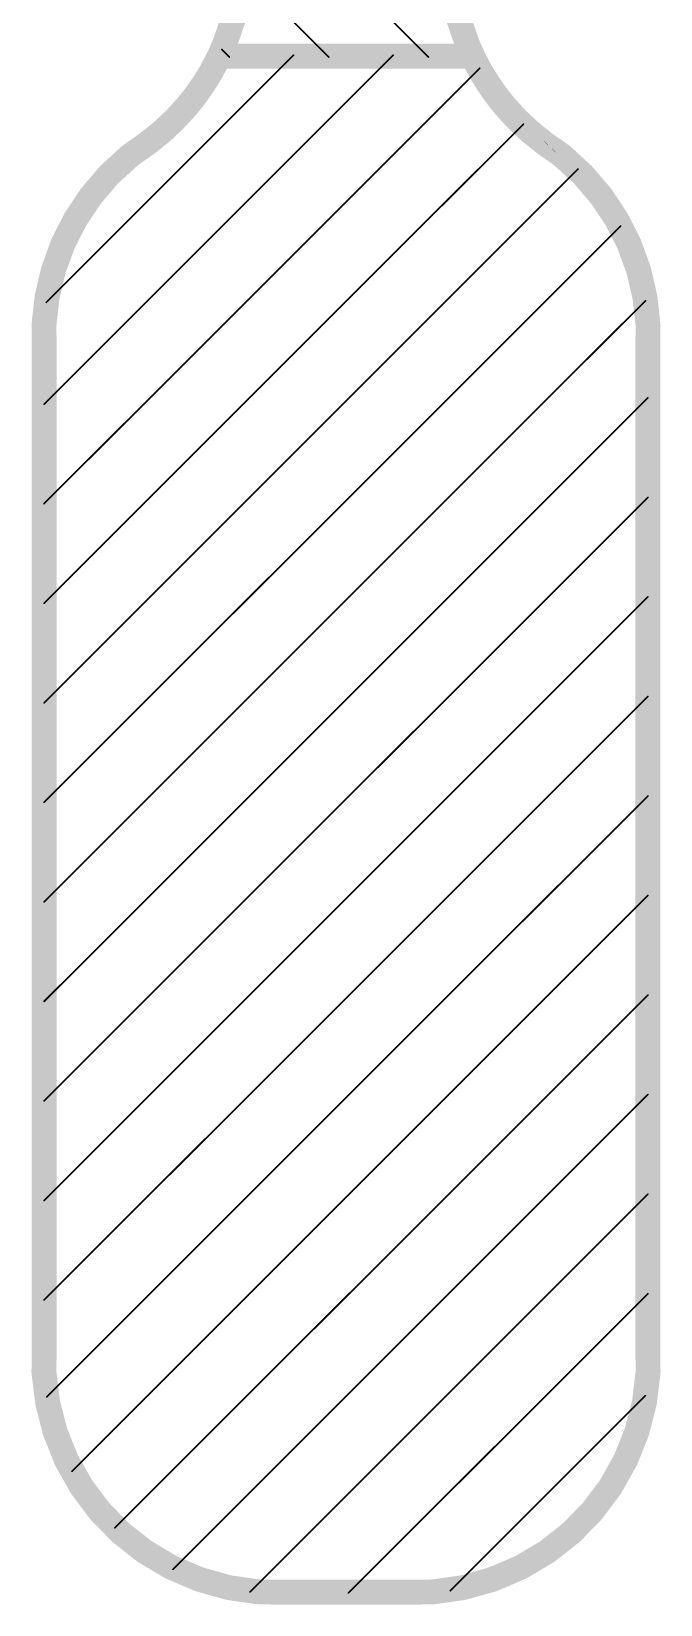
# Model space of a CAD drawing. Header units: inches. Extents: x -4.2 to 12.6, y -6.1 to 3.
# Drawn here: x 9.235 to 9.614, y -3.154 to -2.206 of the extents above; entities that cross this region are included whole.
import ezdxf

# ---------------------------------------------------------------- set-up
doc = ezdxf.new("R2010")
doc.units = ezdxf.units.IN
doc.header["$MEASUREMENT"] = 0
doc.layers.add('Dimension', color=6, linetype='Continuous')

msp = doc.modelspace()

# ---------------------------------------------------------------- linework, layer by layer
at = {"layer": 'Dimension'}
for points, const_width in [([(9.3613503, -2.108829), (9.4737281, -2.2212068)], 0.001), ([(9.360965, -2.1684437), (9.4137254, -2.2212041)], 0.001), ([(9.3509697, -2.2133443), (9.3561502, -2.1982409)], 0.015), ([(9.4920107, -2.198253), (9.4971934, -2.2133593)], 0.015), ([(9.3477434, -2.2206504), (9.3509697, -2.2133443)], 0.015), ([(9.4971934, -2.2133593), (9.5004211, -2.2206668)], 0.015), ([(9.3423871, -2.2308085), (9.3460506, -2.2240849)], 0.015), ([(9.3460506, -2.2240849), (9.3477434, -2.2206505)], 0.015), ([(9.3477434, -2.2206504), (9.3477435, -2.2206504)], 0.015), ([(9.3477434, -2.2206505), (9.5004211, -2.2206667)], 0.015), ([(9.3477435, -2.2206504), (9.5004211, -2.2206668)], 0.015), ([(9.3491717, -2.2166504), (9.3537228, -2.2212015)], 0.001), ([(9.5004211, -2.2206668), (9.5004211, -2.2206667)], 0.015), ([(9.5004211, -2.2206668), (9.502113, -2.2240983)], 0.015), ([(9.502113, -2.2240983), (9.5057742, -2.2308167)], 0.015), ([(9.2421583, -2.4904346), (9.504634, -2.2279589)], 0.001), ([(9.2421587, -2.4304342), (9.452479, -2.2201139)], 0.001), ([(9.2434881, -2.3691048), (9.3924816, -2.2201113)], 0.001), ([(9.3383621, -2.2373222), (9.3423871, -2.2308085)], 0.015), ([(9.5057742, -2.2308167), (9.5097964, -2.2373254)], 0.015), ([(9.3316735, -2.246657), (9.3339878, -2.2436067)], 0.015), ([(9.3339878, -2.2436067), (9.3383621, -2.2373222)], 0.015), ([(9.5097964, -2.2373254), (9.5141675, -2.2436052)], 0.015), ([(9.5141675, -2.2436052), (9.5164799, -2.2466533)], 0.015), ([(9.3210534, -2.258764), (9.3282889, -2.2508272)], 0.015), ([(9.3282889, -2.2508272), (9.3316735, -2.246657)], 0.015), ([(9.5164799, -2.2466533), (9.5198639, -2.2508228)], 0.015), ([(9.5198639, -2.2508228), (9.5270981, -2.2587582)], 0.015), ([(9.313232, -2.2661238), (9.3210534, -2.258764)], 0.015), ([(9.5270981, -2.2587582), (9.5349183, -2.2661169)], 0.015), ([(9.2421578, -2.5504351), (9.5309631, -2.2616298)], 0.001), ([(9.300502, -2.2759886), (9.3048702, -2.2728638)], 0.015), ([(9.3048702, -2.2728638), (9.313232, -2.2661238)], 0.015), ([(9.5349183, -2.2661169), (9.5432784, -2.2728558)], 0.015), ([(9.5432784, -2.2728558), (9.5476457, -2.2759804)], 0.015), ([(9.281259, -2.2922349), (9.2936368, -2.280846)], 0.015), ([(9.2936368, -2.280846), (9.3004616, -2.2759317)], 0.015), ([(9.3004616, -2.2759317), (9.3005021, -2.2759886)], 0.015), ([(9.300502, -2.2759886), (9.3005021, -2.2759886)], 0.015), ([(9.5476457, -2.2759804), (9.5476916, -2.2759325)], 0.015), ([(9.5476915, -2.2759325), (9.5545158, -2.2808463)], 0.015), ([(9.5476915, -2.2759325), (9.5476916, -2.2759325)], 0.015), ([(9.5545158, -2.2808463), (9.5668925, -2.2922339)], 0.015), ([(9.2703305, -2.3050209), (9.281259, -2.2922349)], 0.015), ([(9.5668925, -2.2922339), (9.5778202, -2.3050185)], 0.015), ([(9.2421574, -2.6104355), (9.5638884, -2.2887045)], 0.001), ([(9.2610079, -2.3190211), (9.2703305, -2.3050209)], 0.015), ([(9.5778202, -2.3050185), (9.5871424, -2.319017)], 0.015), ([(9.2534246, -2.3340348), (9.2610079, -2.3190211)], 0.015), ([(9.5871424, -2.319017), (9.5947255, -2.3340289)], 0.015), ([(9.2421569, -2.670436), (9.5895584, -2.3230345)], 0.001), ([(9.2476893, -2.3498469), (9.2534246, -2.3340348)], 0.015), ([(9.5947255, -2.3340289), (9.6004611, -2.3498392)], 0.015), ([(9.2438843, -2.366231), (9.2476893, -2.3498469)], 0.015), ([(9.6004611, -2.3498392), (9.6042668, -2.3662214)], 0.015), ([(9.2420638, -2.3829523), (9.2438843, -2.366231)], 0.015), ([(9.6042668, -2.3662214), (9.6060882, -2.382941)], 0.015), ([(9.2421565, -2.7304364), (9.6045487, -2.3680442)], 0.001), ([(9.2420638, -2.3829523), (9.242159, -2.3913618)], 0.015), ([(9.6059937, -2.3913497), (9.6060882, -2.382941)], 0.015), ([(9.2421545, -3.0046249), (9.242159, -2.3913617)], 0.015), ([(9.242159, -2.3913618), (9.242159, -2.3913617)], 0.015), ([(9.6059937, -2.3913497), (9.605994, -3.0046269)], 0.015), ([(9.2421561, -2.7904368), (9.6059937, -2.4265992)], 0.001), ([(9.2421556, -2.8504373), (9.6059937, -2.4865992)], 0.001), ([(9.2421552, -2.9104377), (9.6059938, -2.5465991)], 0.001), ([(9.2421547, -2.9704382), (9.6059938, -2.6065991)], 0.001), ([(9.2437636, -3.0288293), (9.6059938, -2.6665991)], 0.001), ([(9.2589674, -3.0736255), (9.6059939, -2.726599)], 0.001), ([(9.2848037, -3.1077892), (9.6059939, -2.786599)], 0.001), ([(9.3198152, -3.1327777), (9.6059939, -2.846599)], 0.001), ([(9.3662164, -3.1463765), (9.605994, -2.9065989)], 0.001), ([(9.4255561, -3.1470368), (9.605994, -2.9665989)], 0.001), ([(9.2420511, -3.0138203), (9.2421545, -3.0046249)], 0.015), ([(9.6059939, -3.004627), (9.605994, -3.0046269)], 0.015), ([(9.6059939, -3.004627), (9.6060973, -3.0138223)], 0.015), ([(9.2420511, -3.0138203), (9.2442465, -3.0320805)], 0.015), ([(9.6039018, -3.0320824), (9.6060973, -3.0138223)], 0.015), ([(9.2442465, -3.0320805), (9.2488066, -3.049898)], 0.015), ([(9.5993416, -3.0498997), (9.6039018, -3.0320824)], 0.015), ([(9.4869317, -3.1456612), (9.6044699, -3.028123)], 0.001), ([(9.2488066, -3.049898), (9.2556533, -3.0669678)], 0.015), ([(9.5924947, -3.0669693), (9.5993416, -3.0498997)], 0.015), ([(9.2556533, -3.0669678), (9.2646696, -3.082998)], 0.015), ([(9.5834785, -3.0829993), (9.5924947, -3.0669693)], 0.015), ([(9.2646696, -3.082998), (9.275701, -3.097714)], 0.015), ([(9.572447, -3.0977152), (9.5834785, -3.0829993)], 0.015), ([(9.275701, -3.097714), (9.2885589, -3.1108644)], 0.015), ([(9.5595891, -3.1108654), (9.572447, -3.0977152)], 0.015), ([(9.2885589, -3.1108644), (9.3030232, -3.1222239)], 0.015), ([(9.5451248, -3.1222248), (9.5595891, -3.1108654)], 0.015), ([(9.3030232, -3.1222239), (9.3188466, -3.1315983)], 0.015), ([(9.5293015, -3.131599), (9.5451248, -3.1222248)], 0.015), ([(9.3188466, -3.1315983), (9.3357582, -3.1388272)], 0.015), ([(9.51239, -3.1388276), (9.5293015, -3.131599)], 0.015), ([(9.3357582, -3.1388272), (9.3534686, -3.1437868)], 0.015), ([(9.3534686, -3.1437868), (9.3716749, -3.1463922)], 0.015), ([(9.4764735, -3.1463924), (9.4946797, -3.1437871)], 0.015), ([(9.4946797, -3.1437871), (9.51239, -3.1388276)], 0.015), ([(9.3716749, -3.1463922), (9.3808702, -3.1464956)], 0.015), ([(9.3808702, -3.1464956), (9.4672782, -3.1464956)], 0.015), ([(9.4672782, -3.1464956), (9.4764735, -3.1463924)], 0.015)]:
    msp.add_lwpolyline(points, dxfattribs=dict(at, const_width=const_width))
for points, const_width in [([(9.3472197, -2.2133443, 1), (9.3547197, -2.2133443, 1)], 0.0075), ([(9.3472197, -2.2133443, 1), (9.3547197, -2.2133443, 1)], 0.0075), ([(9.4934434, -2.2133593, 1), (9.5009434, -2.2133593, 1)], 0.0075), ([(9.4934434, -2.2133593, 1), (9.5009434, -2.2133593, 1)], 0.0075), ([(9.3423006, -2.2240849, 1), (9.3498006, -2.2240849, 1)], 0.0075), ([(9.3423006, -2.2240849, 1), (9.3498006, -2.2240849, 1)], 0.0075), ([(9.3439934, -2.2206504, 1), (9.3514934, -2.2206504, 1)], 0.0075), ([(9.3439934, -2.2206504, 1), (9.3514934, -2.2206504, 1)], 0.0075), ([(9.3439934, -2.2206505, 1), (9.3514934, -2.2206505, 1)], 0.0075), ([(9.3439934, -2.2206505, 1), (9.3514934, -2.2206505, 1)], 0.0075), ([(9.3439935, -2.2206504, 1), (9.3514935, -2.2206504, 1)], 0.0075), ([(9.3439935, -2.2206504, 1), (9.3514935, -2.2206504, 1)], 0.0075), ([(9.3489217, -2.2166504, 1), (9.3494217, -2.2166504, 1)], 0.0005), ([(9.4966711, -2.2206667, 1), (9.5041711, -2.2206667, 1)], 0.0075), ([(9.4966711, -2.2206667, 1), (9.5041711, -2.2206667, 1)], 0.0075), ([(9.4966711, -2.2206668, 1), (9.5041711, -2.2206668, 1)], 0.0075), ([(9.4966711, -2.2206668, 1), (9.5041711, -2.2206668, 1)], 0.0075), ([(9.4966711, -2.2206668, 1), (9.5041711, -2.2206668, 1)], 0.0075), ([(9.4966711, -2.2206668, 1), (9.5041711, -2.2206668, 1)], 0.0075), ([(9.498363, -2.2240983, 1), (9.505863, -2.2240983, 1)], 0.0075), ([(9.498363, -2.2240983, 1), (9.505863, -2.2240983, 1)], 0.0075), ([(9.3386371, -2.2308085, 1), (9.3461371, -2.2308085, 1)], 0.0075), ([(9.3386371, -2.2308085, 1), (9.3461371, -2.2308085, 1)], 0.0075), ([(9.3534728, -2.2212015, 1), (9.3539728, -2.2212015, 1)], 0.0005), ([(9.3922316, -2.2201113, 1), (9.3927316, -2.2201113, 1)], 0.0005), ([(9.4134754, -2.2212041, 1), (9.4139754, -2.2212041, 1)], 0.0005), ([(9.452229, -2.2201139, 1), (9.452729, -2.2201139, 1)], 0.0005), ([(9.4734781, -2.2212068, 1), (9.4739781, -2.2212068, 1)], 0.0005), ([(9.5020242, -2.2308167, 1), (9.5095242, -2.2308167, 1)], 0.0075), ([(9.5020242, -2.2308167, 1), (9.5095242, -2.2308167, 1)], 0.0075), ([(9.504384, -2.2279589, 1), (9.504884, -2.2279589, 1)], 0.0005), ([(9.3302378, -2.2436067, 1), (9.3377378, -2.2436067, 1)], 0.0075), ([(9.3302378, -2.2436067, 1), (9.3377378, -2.2436067, 1)], 0.0075), ([(9.3346121, -2.2373222, 1), (9.3421121, -2.2373222, 1)], 0.0075), ([(9.3346121, -2.2373222, 1), (9.3421121, -2.2373222, 1)], 0.0075), ([(9.5060464, -2.2373254, 1), (9.5135464, -2.2373254, 1)], 0.0075), ([(9.5060464, -2.2373254, 1), (9.5135464, -2.2373254, 1)], 0.0075), ([(9.5104175, -2.2436052, 1), (9.5179175, -2.2436052, 1)], 0.0075), ([(9.5104175, -2.2436052, 1), (9.5179175, -2.2436052, 1)], 0.0075), ([(9.3245389, -2.2508272, 1), (9.3320389, -2.2508272, 1)], 0.0075), ([(9.3245389, -2.2508272, 1), (9.3320389, -2.2508272, 1)], 0.0075), ([(9.3279235, -2.246657, 1), (9.3354235, -2.246657, 1)], 0.0075), ([(9.3279235, -2.246657, 1), (9.3354235, -2.246657, 1)], 0.0075), ([(9.5127299, -2.2466533, 1), (9.5202299, -2.2466533, 1)], 0.0075), ([(9.5127299, -2.2466533, 1), (9.5202299, -2.2466533, 1)], 0.0075), ([(9.5161139, -2.2508228, 1), (9.5236139, -2.2508228, 1)], 0.0075), ([(9.5161139, -2.2508228, 1), (9.5236139, -2.2508228, 1)], 0.0075), ([(9.3173034, -2.258764, 1), (9.3248034, -2.258764, 1)], 0.0075), ([(9.3173034, -2.258764, 1), (9.3248034, -2.258764, 1)], 0.0075), ([(9.5233481, -2.2587582, 1), (9.5308481, -2.2587582, 1)], 0.0075), ([(9.5233481, -2.2587582, 1), (9.5308481, -2.2587582, 1)], 0.0075), ([(9.3011202, -2.2728638, 1), (9.3086202, -2.2728638, 1)], 0.0075), ([(9.3011202, -2.2728638, 1), (9.3086202, -2.2728638, 1)], 0.0075), ([(9.309482, -2.2661238, 1), (9.316982, -2.2661238, 1)], 0.0075), ([(9.309482, -2.2661238, 1), (9.316982, -2.2661238, 1)], 0.0075), ([(9.5311683, -2.2661169, 1), (9.5386683, -2.2661169, 1)], 0.0075), ([(9.5311683, -2.2661169, 1), (9.5386683, -2.2661169, 1)], 0.0075), ([(9.5307131, -2.2616298, 1), (9.5312131, -2.2616298, 1)], 0.0005), ([(9.5395284, -2.2728558, 1), (9.5470284, -2.2728558, 1)], 0.0075), ([(9.5395284, -2.2728558, 1), (9.5470284, -2.2728558, 1)], 0.0075), ([(9.2898868, -2.280846, 1), (9.2973868, -2.280846, 1)], 0.0075), ([(9.2898868, -2.280846, 1), (9.2973868, -2.280846, 1)], 0.0075), ([(9.2967116, -2.2759317, 1), (9.3042116, -2.2759317, 1)], 0.0075), ([(9.2967116, -2.2759317, 1), (9.3042116, -2.2759317, 1)], 0.0075), ([(9.296752, -2.2759886, 1), (9.304252, -2.2759886, 1)], 0.0075), ([(9.296752, -2.2759886, 1), (9.304252, -2.2759886, 1)], 0.0075), ([(9.2967521, -2.2759886, 1), (9.3042521, -2.2759886, 1)], 0.0075), ([(9.2967521, -2.2759886, 1), (9.3042521, -2.2759886, 1)], 0.0075), ([(9.5438957, -2.2759804, 1), (9.5513957, -2.2759804, 1)], 0.0075), ([(9.5438957, -2.2759804, 1), (9.5513957, -2.2759804, 1)], 0.0075), ([(9.5439415, -2.2759325, 1), (9.5514415, -2.2759325, 1)], 0.0075), ([(9.5439415, -2.2759325, 1), (9.5514415, -2.2759325, 1)], 0.0075), ([(9.5439416, -2.2759325, 1), (9.5514416, -2.2759325, 1)], 0.0075), ([(9.5439416, -2.2759325, 1), (9.5514416, -2.2759325, 1)], 0.0075), ([(9.5507658, -2.2808463, 1), (9.5582658, -2.2808463, 1)], 0.0075), ([(9.5507658, -2.2808463, 1), (9.5582658, -2.2808463, 1)], 0.0075), ([(9.277509, -2.2922349, 1), (9.285009, -2.2922349, 1)], 0.0075), ([(9.277509, -2.2922349, 1), (9.285009, -2.2922349, 1)], 0.0075), ([(9.5631425, -2.2922339, 1), (9.5706425, -2.2922339, 1)], 0.0075), ([(9.5631425, -2.2922339, 1), (9.5706425, -2.2922339, 1)], 0.0075), ([(9.5636384, -2.2887045, 1), (9.5641384, -2.2887045, 1)], 0.0005), ([(9.2665805, -2.3050209, 1), (9.2740805, -2.3050209, 1)], 0.0075), ([(9.2665805, -2.3050209, 1), (9.2740805, -2.3050209, 1)], 0.0075), ([(9.5740702, -2.3050185, 1), (9.5815702, -2.3050185, 1)], 0.0075), ([(9.5740702, -2.3050185, 1), (9.5815702, -2.3050185, 1)], 0.0075), ([(9.2572579, -2.3190211, 1), (9.2647579, -2.3190211, 1)], 0.0075), ([(9.2572579, -2.3190211, 1), (9.2647579, -2.3190211, 1)], 0.0075), ([(9.5833924, -2.319017, 1), (9.5908924, -2.319017, 1)], 0.0075), ([(9.5833924, -2.319017, 1), (9.5908924, -2.319017, 1)], 0.0075), ([(9.5893084, -2.3230345, 1), (9.5898084, -2.3230345, 1)], 0.0005), ([(9.2496746, -2.3340348, 1), (9.2571746, -2.3340348, 1)], 0.0075), ([(9.2496746, -2.3340348, 1), (9.2571746, -2.3340348, 1)], 0.0075), ([(9.5909755, -2.3340289, 1), (9.5984755, -2.3340289, 1)], 0.0075), ([(9.5909755, -2.3340289, 1), (9.5984755, -2.3340289, 1)], 0.0075), ([(9.2439393, -2.3498469, 1), (9.2514393, -2.3498469, 1)], 0.0075), ([(9.2439393, -2.3498469, 1), (9.2514393, -2.3498469, 1)], 0.0075), ([(9.5967111, -2.3498392, 1), (9.6042111, -2.3498392, 1)], 0.0075), ([(9.5967111, -2.3498392, 1), (9.6042111, -2.3498392, 1)], 0.0075), ([(9.2401343, -2.366231, 1), (9.2476343, -2.366231, 1)], 0.0075), ([(9.2401343, -2.366231, 1), (9.2476343, -2.366231, 1)], 0.0075), ([(9.6005168, -2.3662214, 1), (9.6080168, -2.3662214, 1)], 0.0075), ([(9.6005168, -2.3662214, 1), (9.6080168, -2.3662214, 1)], 0.0075), ([(9.2432381, -2.3691048, 1), (9.2437381, -2.3691048, 1)], 0.0005), ([(9.6042987, -2.3680442, 1), (9.6047987, -2.3680442, 1)], 0.0005), ([(9.2383138, -2.3829523, 1), (9.2458138, -2.3829523, 1)], 0.0075), ([(9.2383138, -2.3829523, 1), (9.2458138, -2.3829523, 1)], 0.0075), ([(9.6023382, -2.382941, 1), (9.6098382, -2.382941, 1)], 0.0075), ([(9.6023382, -2.382941, 1), (9.6098382, -2.382941, 1)], 0.0075), ([(9.238409, -2.3913617, 1), (9.245909, -2.3913617, 1)], 0.0075), ([(9.238409, -2.3913617, 1), (9.245909, -2.3913617, 1)], 0.0075), ([(9.238409, -2.3913618, 1), (9.245909, -2.3913618, 1)], 0.0075), ([(9.238409, -2.3913618, 1), (9.245909, -2.3913618, 1)], 0.0075), ([(9.6022437, -2.3913497, 1), (9.6097437, -2.3913497, 1)], 0.0075), ([(9.6022437, -2.3913497, 1), (9.6097437, -2.3913497, 1)], 0.0075), ([(9.6057437, -2.4265992, 1), (9.6062437, -2.4265992, 1)], 0.0005), ([(9.2419087, -2.4304342, 1), (9.2424087, -2.4304342, 1)], 0.0005), ([(9.2419083, -2.4904346, 1), (9.2424083, -2.4904346, 1)], 0.0005), ([(9.6057437, -2.4865992, 1), (9.6062437, -2.4865992, 1)], 0.0005), ([(9.2419078, -2.5504351, 1), (9.2424078, -2.5504351, 1)], 0.0005), ([(9.6057438, -2.5465991, 1), (9.6062438, -2.5465991, 1)], 0.0005), ([(9.6057438, -2.6065991, 1), (9.6062438, -2.6065991, 1)], 0.0005), ([(9.2419074, -2.6104355, 1), (9.2424074, -2.6104355, 1)], 0.0005), ([(9.2419069, -2.670436, 1), (9.2424069, -2.670436, 1)], 0.0005), ([(9.6057438, -2.6665991, 1), (9.6062438, -2.6665991, 1)], 0.0005), ([(9.2419065, -2.7304364, 1), (9.2424065, -2.7304364, 1)], 0.0005), ([(9.6057439, -2.726599, 1), (9.6062439, -2.726599, 1)], 0.0005), ([(9.6057439, -2.786599, 1), (9.6062439, -2.786599, 1)], 0.0005), ([(9.2419061, -2.7904368, 1), (9.2424061, -2.7904368, 1)], 0.0005), ([(9.2419056, -2.8504373, 1), (9.2424056, -2.8504373, 1)], 0.0005), ([(9.6057439, -2.846599, 1), (9.6062439, -2.846599, 1)], 0.0005), ([(9.2419052, -2.9104377, 1), (9.2424052, -2.9104377, 1)], 0.0005), ([(9.605744, -2.9065989, 1), (9.606244, -2.9065989, 1)], 0.0005), ([(9.605744, -2.9665989, 1), (9.606244, -2.9665989, 1)], 0.0005), ([(9.2419047, -2.9704382, 1), (9.2424047, -2.9704382, 1)], 0.0005), ([(9.2384045, -3.0046249, 1), (9.2459045, -3.0046249, 1)], 0.0075), ([(9.2384045, -3.0046249, 1), (9.2459045, -3.0046249, 1)], 0.0075), ([(9.6022439, -3.004627, 1), (9.6097439, -3.004627, 1)], 0.0075), ([(9.6022439, -3.004627, 1), (9.6097439, -3.004627, 1)], 0.0075), ([(9.602244, -3.0046269, 1), (9.609744, -3.0046269, 1)], 0.0075), ([(9.602244, -3.0046269, 1), (9.609744, -3.0046269, 1)], 0.0075), ([(9.2383011, -3.0138203, 1), (9.2458011, -3.0138203, 1)], 0.0075), ([(9.2383011, -3.0138203, 1), (9.2458011, -3.0138203, 1)], 0.0075), ([(9.6023473, -3.0138223, 1), (9.6098473, -3.0138223, 1)], 0.0075), ([(9.6023473, -3.0138223, 1), (9.6098473, -3.0138223, 1)], 0.0075), ([(9.2404965, -3.0320805, 1), (9.2479965, -3.0320805, 1)], 0.0075), ([(9.2404965, -3.0320805, 1), (9.2479965, -3.0320805, 1)], 0.0075), ([(9.6001518, -3.0320824, 1), (9.6076518, -3.0320824, 1)], 0.0075), ([(9.6001518, -3.0320824, 1), (9.6076518, -3.0320824, 1)], 0.0075), ([(9.2435136, -3.0288293, 1), (9.2440136, -3.0288293, 1)], 0.0005), ([(9.6042199, -3.028123, 1), (9.6047199, -3.028123, 1)], 0.0005), ([(9.2450566, -3.049898, 1), (9.2525566, -3.049898, 1)], 0.0075), ([(9.2450566, -3.049898, 1), (9.2525566, -3.049898, 1)], 0.0075), ([(9.5955916, -3.0498997, 1), (9.6030916, -3.0498997, 1)], 0.0075), ([(9.5955916, -3.0498997, 1), (9.6030916, -3.0498997, 1)], 0.0075), ([(9.2519033, -3.0669678, 1), (9.2594033, -3.0669678, 1)], 0.0075), ([(9.2519033, -3.0669678, 1), (9.2594033, -3.0669678, 1)], 0.0075), ([(9.5887447, -3.0669693, 1), (9.5962447, -3.0669693, 1)], 0.0075), ([(9.5887447, -3.0669693, 1), (9.5962447, -3.0669693, 1)], 0.0075), ([(9.2609196, -3.082998, 1), (9.2684196, -3.082998, 1)], 0.0075), ([(9.2609196, -3.082998, 1), (9.2684196, -3.082998, 1)], 0.0075), ([(9.2587174, -3.0736255, 1), (9.2592174, -3.0736255, 1)], 0.0005), ([(9.5797285, -3.0829993, 1), (9.5872285, -3.0829993, 1)], 0.0075), ([(9.5797285, -3.0829993, 1), (9.5872285, -3.0829993, 1)], 0.0075), ([(9.271951, -3.097714, 1), (9.279451, -3.097714, 1)], 0.0075), ([(9.271951, -3.097714, 1), (9.279451, -3.097714, 1)], 0.0075), ([(9.568697, -3.0977152, 1), (9.576197, -3.0977152, 1)], 0.0075), ([(9.568697, -3.0977152, 1), (9.576197, -3.0977152, 1)], 0.0075), ([(9.2848089, -3.1108644, 1), (9.2923089, -3.1108644, 1)], 0.0075), ([(9.2848089, -3.1108644, 1), (9.2923089, -3.1108644, 1)], 0.0075), ([(9.2845537, -3.1077892, 1), (9.2850537, -3.1077892, 1)], 0.0005), ([(9.5558391, -3.1108654, 1), (9.5633391, -3.1108654, 1)], 0.0075), ([(9.5558391, -3.1108654, 1), (9.5633391, -3.1108654, 1)], 0.0075), ([(9.2992732, -3.1222239, 1), (9.3067732, -3.1222239, 1)], 0.0075), ([(9.2992732, -3.1222239, 1), (9.3067732, -3.1222239, 1)], 0.0075), ([(9.5413748, -3.1222248, 1), (9.5488748, -3.1222248, 1)], 0.0075), ([(9.5413748, -3.1222248, 1), (9.5488748, -3.1222248, 1)], 0.0075), ([(9.3150966, -3.1315983, 1), (9.3225966, -3.1315983, 1)], 0.0075), ([(9.3150966, -3.1315983, 1), (9.3225966, -3.1315983, 1)], 0.0075), ([(9.5255515, -3.131599, 1), (9.5330515, -3.131599, 1)], 0.0075), ([(9.5255515, -3.131599, 1), (9.5330515, -3.131599, 1)], 0.0075), ([(9.3195652, -3.1327777, 1), (9.3200652, -3.1327777, 1)], 0.0005), ([(9.3320082, -3.1388272, 1), (9.3395082, -3.1388272, 1)], 0.0075), ([(9.3320082, -3.1388272, 1), (9.3395082, -3.1388272, 1)], 0.0075), ([(9.3497186, -3.1437868, 1), (9.3572186, -3.1437868, 1)], 0.0075), ([(9.3497186, -3.1437868, 1), (9.3572186, -3.1437868, 1)], 0.0075), ([(9.4909297, -3.1437871, 1), (9.4984297, -3.1437871, 1)], 0.0075), ([(9.4909297, -3.1437871, 1), (9.4984297, -3.1437871, 1)], 0.0075), ([(9.50864, -3.1388276, 1), (9.51614, -3.1388276, 1)], 0.0075), ([(9.50864, -3.1388276, 1), (9.51614, -3.1388276, 1)], 0.0075), ([(9.3679249, -3.1463922, 1), (9.3754249, -3.1463922, 1)], 0.0075), ([(9.3679249, -3.1463922, 1), (9.3754249, -3.1463922, 1)], 0.0075), ([(9.3659664, -3.1463765, 1), (9.3664664, -3.1463765, 1)], 0.0005), ([(9.3771202, -3.1464956, 1), (9.3846202, -3.1464956, 1)], 0.0075), ([(9.3771202, -3.1464956, 1), (9.3846202, -3.1464956, 1)], 0.0075), ([(9.4253061, -3.1470368, 1), (9.4258061, -3.1470368, 1)], 0.0005), ([(9.4635282, -3.1464956, 1), (9.4710282, -3.1464956, 1)], 0.0075), ([(9.4635282, -3.1464956, 1), (9.4710282, -3.1464956, 1)], 0.0075), ([(9.4727235, -3.1463924, 1), (9.4802235, -3.1463924, 1)], 0.0075), ([(9.4727235, -3.1463924, 1), (9.4802235, -3.1463924, 1)], 0.0075), ([(9.4866817, -3.1456612, 1), (9.4871817, -3.1456612, 1)], 0.0005)]:
    msp.add_lwpolyline(points, format="xyb", close=True, dxfattribs=dict(at, const_width=const_width))

doc.saveas('drawing.dxf')
